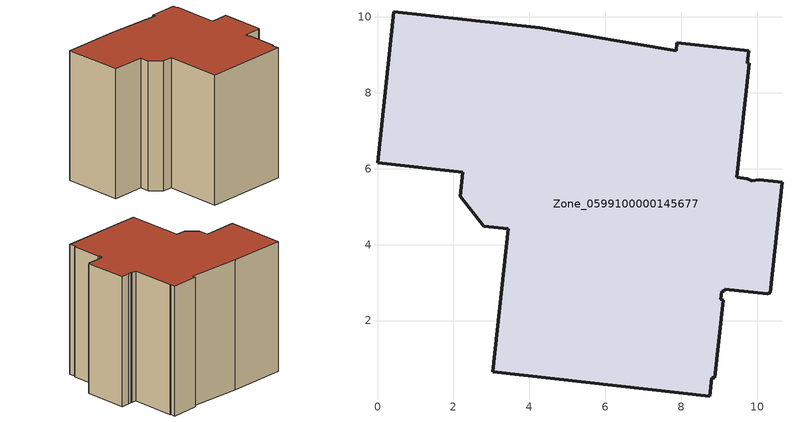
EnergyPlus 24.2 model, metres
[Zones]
Zone_0599100000145677
 floor ground (C_G): 8.88,0.49 8.8,0.49 8.75,0.01 3.03,0.65 3.44,4.42 2.8,4.49 2.18,5.27 2.24,5.91 0,6.16 0.43,10.13 4.28,9.71 7.86,9.1 7.88,9.31 9.77,9.11 9.73,8.78 9.79,8.77 9.46,5.77 9.74,5.74 9.85,5.68 10.05,5.71 10.65,5.64 10.34,2.73 10.26,2.71 9.14,2.83 9.13,2.77 9.06,2.77 9.03,2.56 9.11,2.54 z0
 wall outside (C_F): 0,6.16 2.24,5.91 2.18,5.27 2.8,4.49 3.44,4.42 3.03,0.65 8.75,0.01 8.8,0.49 8.88,0.49 9.11,2.54 9.03,2.56 9.06,2.77 9.13,2.77 9.14,2.83 10.26,2.71 10.34,2.73 10.65,5.64 10.05,5.71 9.85,5.68 9.74,5.74 9.46,5.77 9.79,8.77 9.73,8.78 9.77,9.11 7.88,9.31 7.86,9.1 4.28,9.71 0.43,10.13 0,6.16 z0:8.98
 roof outside (C_R): 9.03,2.56 9.06,2.77 9.13,2.77 9.14,2.83 10.26,2.71 10.34,2.73 10.65,5.64 10.05,5.71 9.85,5.68 9.74,5.74 9.46,5.77 9.79,8.77 9.73,8.78 9.77,9.11 7.88,9.31 7.86,9.1 4.28,9.71 0.43,10.13 0,6.16 2.24,5.91 2.18,5.27 2.8,4.49 3.44,4.42 3.03,0.65 8.75,0.01 8.8,0.49 8.88,0.49 9.11,2.54 z8.98
[BUILDING]
Pand.0599100000145677: North Axis=0; Terrain=City; Loads Convergence Tolerance Value=0.04; Temperature Convergence Tolerance Value=0.4; Solar Distribution=FullExterior; Maximum Number of Warmup Days=25; Minimum Number of Warmup Days=1
[Site:Location]
Rotterdam.The.Hague.AP_ZH_NLD Design_Conditions: Latitude=51.96; Longitude=4.45; Time Zone=1; Elevation=-4.5
[SITE:GROUNDTEMPERATURE:BUILDINGSURFACE]
18, 18, 18, 18, 18, 18, 18, 18, 18, 18, 18, 18
[MATERIAL] Thermal Absorptance=0.9; Solar Absorptance=0.7; Visible Absorptance=0.7
Name | Roughness | Thickness | Conductivity | Density | Specific Heat
G.TC.1975-1991 | MediumSmooth | 0.15 | 0.288461 | 540 | 1210
F.TC.1975-1991 | Rough | 0.3 | 0.230769 | 1920 | 840
R.TC.1975-1991 | MediumRough | 0.2 | 0.153846 | 1500 | 1000
[CONSTRUCTION]
C_G: G.TC.1975-1991
C_F: F.TC.1975-1991
C_R: R.TC.1975-1991
[ZONE]
Zone_0599100000145677: Type=1; Multiplier=1; Ceiling Height=Autocalculate; Volume=Autocalculate; Floor Area=autocalculate; Part of Total Floor Area=Yes
[ZONEINFILTRATION:DESIGNFLOWRATE]
Infil_Zone_0599100000145677: Zone or ZoneList or Space or SpaceList=Zone_0599100000145677; Schedule=AlwaysOn; Design Flow Rate Calculation Method=Flow/Area; Flow Rate per Floor Area=0.003; Constant Term Coefficient=1; Temperature Term Coefficient=0; Velocity Term Coefficient=0; Velocity Squared Term Coefficient=0
[HVACTEMPLATE:ZONE:IDEALLOADSAIRSYSTEM]
Zone_0599100000145677: Maximum Heating Supply Air Temperature=50; Minimum Cooling Supply Air Temperature=13; Maximum Heating Supply Air Humidity Ratio=0.0156; Minimum Cooling Supply Air Humidity Ratio=0.0077; Heating Limit=NoLimit; Cooling Limit=NoLimit; Dehumidification Control Type=ConstantSensibleHeatRatio; Cooling Sensible Heat Ratio=0.7; Dehumidification Setpoint=60; Humidification Control Type=None; Humidification Setpoint=30; Outdoor Air Method=None; Outdoor Air Flow Rate per Person=0.00944; Outdoor Air Flow Rate per Zone Floor Area=0; Outdoor Air Flow Rate per Zone=0; Demand Controlled Ventilation Type=None; Outdoor Air Economizer Type=NoEconomizer; Heat Recovery Type=None; Sensible Heat Recovery Effectiveness=0.7; Latent Heat Recovery Effectiveness=0.65
[ZONECONTROL:THERMOSTAT]
ThermostatControl_Zone_0599100000145677: Zone or ZoneList=Zone_0599100000145677; Control Type Schedule=DualSetpointControlType; Control 1=Thermostat_Zone_0599100000145677; Temperature Difference Between Cutout And Setpoint=0
[THERMOSTATSETPOINT:DUALSETPOINT]
Thermostat_Zone_0599100000145677: Heating Setpoint Temperature Schedule=HeatingSetpoint_Zone_0599100000145677; Cooling Setpoint Temperature Schedule=CoolingSetpoint_Zone_0599100000145677
[SCHEDULE:COMPACT]
HeatingSetpoint_Zone_0599100000145677: Through: 12/31, For: AllDays, Until: 24:00, 21
CoolingSetpoint_Zone_0599100000145677: Through: 12/31, For: AllDays, Until: 24:00, 24
DualSetpointControlType: Through: 12/31, For: AllDays, Until: 24:00, 4
AlwaysOn: Through: 12/31, For: AllDays, Until: 24:00, 1
